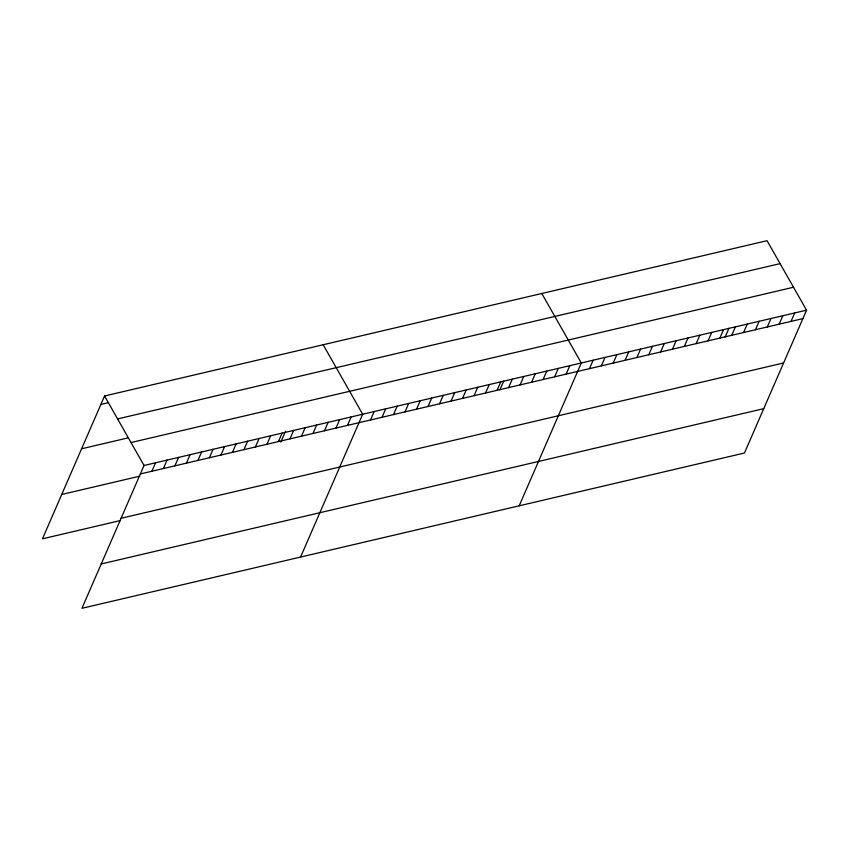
<?xml version="1.0" encoding="UTF-8"?>
<svg xmlns="http://www.w3.org/2000/svg" width="849" height="849" viewBox="0 0 849 849"><rect width="100%" height="100%" fill="white"/><g stroke="black" fill="none" stroke-linecap="round" stroke-linejoin="round"><path stroke-width="1.27" d="M104.544 395.995L144.043 465.485L81.95 608.309L744.456 453.005L806.55 310.182L767.05 240.692L104.544 395.995L42.45 538.818L120.441 520.533M151.886 471.237L155.558 462.79M163.39 468.531L167.062 460.094M174.894 465.836L178.566 457.399M186.409 463.14L190.07 454.703M197.913 460.445L201.584 451.997M209.416 457.749L213.088 449.301M220.92 455.043L224.592 446.606M232.435 452.347L236.096 443.91M243.939 449.652L247.611 441.215M255.443 446.956L259.115 438.519M266.947 444.26L270.619 435.813M278.461 441.565L282.123 433.117M280.828 442.138L285.561 431.26M289.965 438.859L293.637 430.422M301.469 436.163L305.141 427.726M312.973 433.468L316.645 425.031M324.488 430.772L328.149 422.324M335.992 428.076L339.664 419.629M347.496 425.381L351.168 416.933M300.578 557.05L362.672 414.238L323.172 344.747M370.514 419.979L374.176 411.542M382.018 417.284L385.69 408.847M393.522 414.588L397.194 406.14M405.026 411.892L408.698 403.445M416.541 409.197L420.202 400.749M428.045 406.491L431.716 398.054M439.549 403.795L443.22 395.358M451.052 401.099L454.724 392.663M462.567 398.404L466.228 389.956M474.071 395.708L477.743 387.261M485.575 393.013L489.247 384.565M497.079 390.307L500.751 381.87M499.934 389.797L503.712 381.095M508.593 387.611L512.255 379.174M520.097 384.915L523.769 376.478M531.601 382.22L535.273 373.772M543.105 379.524L546.777 371.077M554.62 376.818L558.281 368.381M566.124 374.122L569.796 365.686M519.195 505.802L581.3 362.99L541.8 293.499M589.482 368.646L593.154 360.209M601.336 365.866L605.008 357.429M613.19 363.096L616.862 354.649M625.055 360.316L628.716 351.868M636.909 357.535L640.571 349.088M648.763 354.755L652.435 346.307M660.618 351.974L664.289 343.537M672.472 349.194L676.144 340.757M684.326 346.413L687.998 337.976M696.18 343.633L699.852 335.196M708.034 340.863L711.706 332.415M719.888 338.082L723.56 329.635M725.184 336.989L728.962 328.287M731.742 335.302L735.414 326.854M743.607 332.521L747.269 324.074M755.461 329.741L759.133 321.304M767.316 326.961L770.988 318.524M779.17 324.18L782.842 315.743M791.024 321.4L794.696 312.963M100.882 404.442L108.545 402.638M117.587 418.928L780.082 263.625M81.6 448.781L127.626 437.999M131.011 442.552L793.518 287.249M144.043 465.485L806.55 310.182M140.382 473.933L802.878 318.619M61.733 494.468L139.724 476.193M121.099 518.272L783.595 362.969M101.233 563.959L763.729 408.656"/></g></svg>
